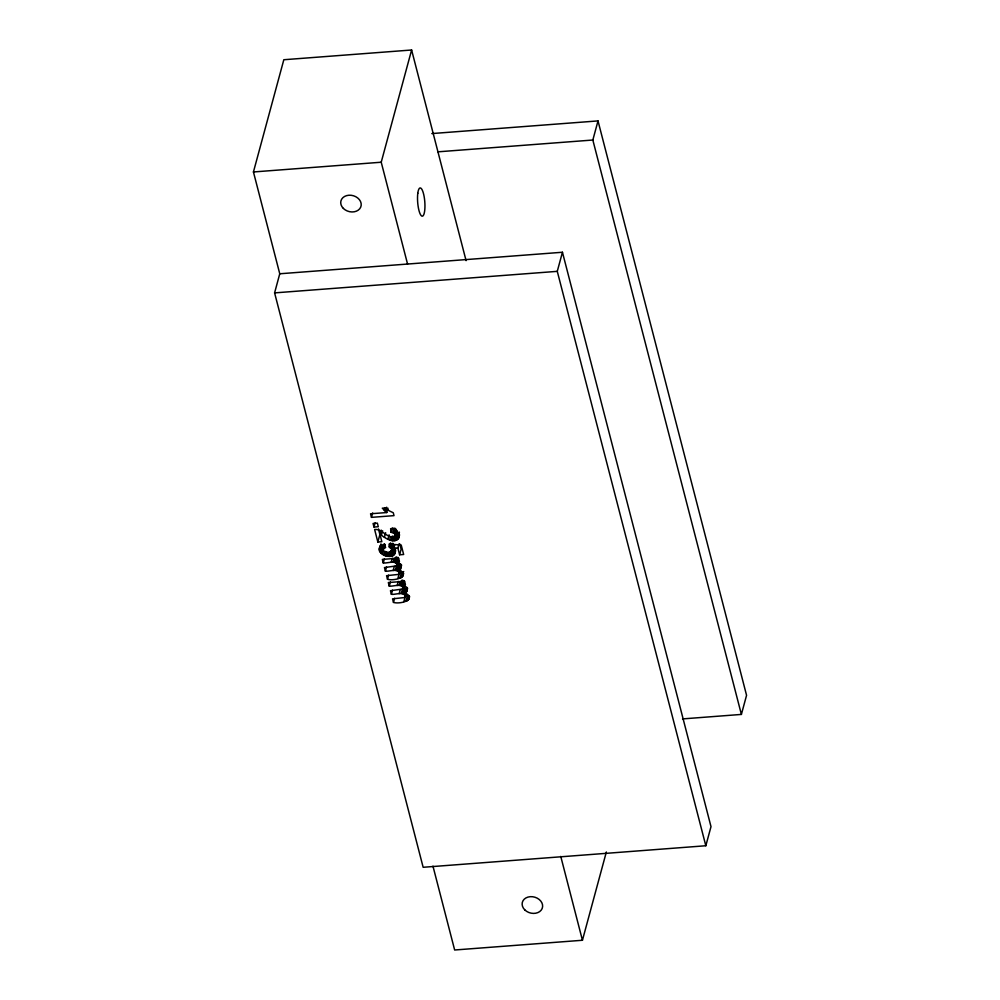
<?xml version="1.0" encoding="UTF-8"?>
<svg xmlns="http://www.w3.org/2000/svg" width="1000" height="1000" viewBox="0 0 1000 1000"><rect width="100%" height="100%" fill="white"/><g stroke="black" fill="none" stroke-linecap="round" stroke-linejoin="round"><path stroke-width="1.5" d="M394.675 545.025L393.925 547.788C401.688 565.237 366.213 552.125 384.263 544.025L385.625 547.55L383.55 548.638L383.15 550.425L384.738 552.238L388.237 552.762L391.688 550.812L392.85 543.387L391.688 550.812M400.525 569.525L398.875 574.362L386.562 575.688L387.488 579.25C393.6 581.263 410.825 577.087 399.312 569.637C402.8 567.55 400.325 562.712 397.238 561.613L398.363 557.463M406.15 594.075L404.862 597.525L392.55 598.837L393.475 602.413C399.588 604.412 416.812 600.25 405.3 592.8C408.787 590.7 406.312 585.862 403.225 584.775L404.35 580.612M399.4 573.688C398.462 567.575 388.988 571.925 385.387 571.125L384.462 567.562L397.25 565.788C396.962 559.362 386.712 563.663 383.275 562.962L382.35 559.4L398.6 558.162L399.45 561.45L397.238 561.613M405.387 596.838C404.45 590.725 394.975 595.075 391.375 594.288L390.45 590.712L403.237 588.938C402.95 582.513 392.7 586.812 389.263 586.125L388.338 582.55L404.588 581.312L405.45 584.6L403.225 584.775M279.762 273.775L562.45 252.25L711 826.65L705.825 845.75L423.15 867.288L274.6 292.887L279.762 273.775L253.438 171.962L283.825 59.737L411.613 50L466.087 260.65M407.562 264.05L381.225 162.225L411.613 50M387.95 508.162L386.763 512.55L382.312 508.188L386.213 507.887L389.087 510.763L393.263 512.737L394.012 515.638L371.475 517.362L372.663 512.962M373.988 527.038L373.062 523.462L377.362 523.138L378.288 526.712L373.988 527.038L375.112 522.875M384.3 510.562L385.087 507.638M385.462 511.613L386.662 507.212M381.225 530.1L380.012 534.6L381.85 541.7L377.85 542L379.888 534.5L378.45 528.925M377.85 542L374.613 529.475C382.312 528.6 387.562 539.425 394.95 536.388L394.8 533.562L391.1 532.275L390.613 528.688C395.538 528.112 400.4 533.013 398.738 537.925C394.45 544.312 385.775 538.462 381.4 535.237L382.612 530.737M379.513 548.275L380.262 545.5M379.487 549.412L380.988 543.875M379.7 550.65L381.2 545.112L382.688 547.925L381.188 553.475M380.275 552.163L381.775 546.625M384.425 537.2L385.65 532.688M383.125 549.487L384.625 543.95M383.15 550.425L384.675 544.475M382.413 554.575L383.537 550.413M384.4 547.95L385.15 545.188M387.9 539.312L389.113 534.812M383.975 555.475L385.1 551.312M391.1 532.275L392.325 527.775M383.275 562.962L384.4 558.812M385.25 555.975L386.375 551.812M389.588 540.05L390.4 537.05M392.775 532.4L394 527.9M386.55 556.3L387.675 552.137M391.35 548.938L389.3 547.038L390.425 542.888M391.138 540.525L392.35 536.025M393.988 532.837L395.213 528.337M390.175 547.612L391.3 543.462M387.887 556.45L389.012 552.3M392.625 540.763L393.85 536.263M390.863 548.25L391.987 544.087M394.8 533.562L396.025 529.062M394.538 535.438L395.763 530.938M385.387 571.125L386.512 566.975M389.263 556.425L390.763 550.887L395.737 548.825M395.262 534.55L396.488 530.05M394.95 536.388L396.575 530.388M391.65 549.675L393.15 544.138M395.325 535.575L396.55 531.075M391.138 551.75L392.262 547.6M394.137 540.763L396.163 533.25L398.512 532.675L396.475 540.175M390.812 556.213L392.325 550.662M395.387 540.562L397.425 533.062M392.163 555.788L393.663 550.25M391.175 562.362L392.3 558.212M393.3 555.175L394.812 549.637M397.413 539.6L399.438 532.1M398.188 538.85L399.4 534.338M387.488 579.25L388.612 575.1M394.237 554.362L395.363 550.212M398.738 537.925L399.55 534.925M394.925 553.425L395.675 550.65M393.2 562.288L394.325 558.125M389.3 547.038L389.05 544.1L401.213 545.05L403.65 554.487L399.625 554.8L397.887 548.062L399.012 543.9M394.6 562.4L396.1 556.85M393.188 570.538L394.312 566.375M389.263 586.125L390.387 581.962M395.588 562.712L397.088 557.163M396.388 563.225L397.887 557.688L398.475 558.362L396.975 563.9M395.2 570.462L396.7 564.913L399.162 565.35L400.575 566.512L399.075 572.05M399.625 554.8L401.125 549.263L399.725 543.862M397.312 564.675L398.062 561.9M396.912 566.163L398.05 562.013M397.25 565.788L398.512 561.138M396.625 570.575L398.125 565.025M391.375 594.288L392.5 590.125M397.663 570.887L399.162 565.35M398.488 571.4L399.988 565.862M399.312 569.637L400.812 564.1M400.262 568.862L401.388 564.7M397.875 578.462L400.525 568.612M400.85 567.925L401.6 565.163M397.163 585.525L398.288 581.362M399.862 578.225L401.362 572.675L403.725 571.562M393.475 602.413L394.6 598.25M399.188 585.438L400.312 581.287M401.15 577.837L402.65 572.3M402.225 577.1L403.35 572.95M402.887 576.138L403.638 573.362M400.588 585.55L402.088 580.013M399.175 593.688L400.3 589.538M401.575 585.862L403.075 580.325L404.462 581.512L401.188 593.612M402.375 586.375L403.875 580.837M402.912 589.325L404.05 585.062M403.237 588.938L404.5 584.288M402.612 593.725L404.113 588.188L405.15 588.5L406.562 589.663L405.062 595.212M403.65 594.038L405.15 588.5M404.475 594.562L405.975 589.012M405.3 592.8L406.8 587.25M406.25 592.013L407.388 587.863M403.862 601.613L406.512 591.775M406.838 591.087L407.587 588.312M405.85 601.375L407.35 595.837L408.638 595.45L407.137 600.988M408.212 600.262L409.338 596.1M408.875 599.288L409.625 596.525M705.825 845.75L557.275 271.35L562.45 252.25M682.537 718.913L741.388 714.425L592.837 140.025L598.013 120.913L431.825 133.575M432.962 866.15L454.65 950L582.438 940.263L606.35 851.988M741.388 714.425L746.562 695.312L598.013 120.913M392.638 546.213L393.188 545.275M399.375 572.925L401.362 572.675M405.363 596.075L407.35 595.837M437.95 151.825L592.837 140.025M253.438 171.962L381.225 162.225M274.6 292.887L557.275 271.35M386.763 512.55L370.55 513.787L371.475 517.362M393.925 547.788L397.887 548.062M402.688 588.075L404.113 588.188M380.012 534.6L381.4 535.237M560.763 856.413L582.438 940.263M524.763 909.862A10.4 8.213 15.2 0 0 542.15 908.538A10.4 8.213 15.2 0 0 530.212 896.688A10.4 8.213 15.2 0 0 524.763 909.862M417.8 193.238A14.188 3.575 85.6 0 0 421.7 216.038A14.188 3.575 85.6 0 0 424.188 196.85A14.188 3.575 85.6 0 0 417.8 193.238M343.35 208.412A10.4 8.213 15.2 0 0 360.737 207.087A10.4 8.213 15.2 0 0 348.812 195.238A10.4 8.213 15.2 0 0 343.35 208.412"/></g></svg>
